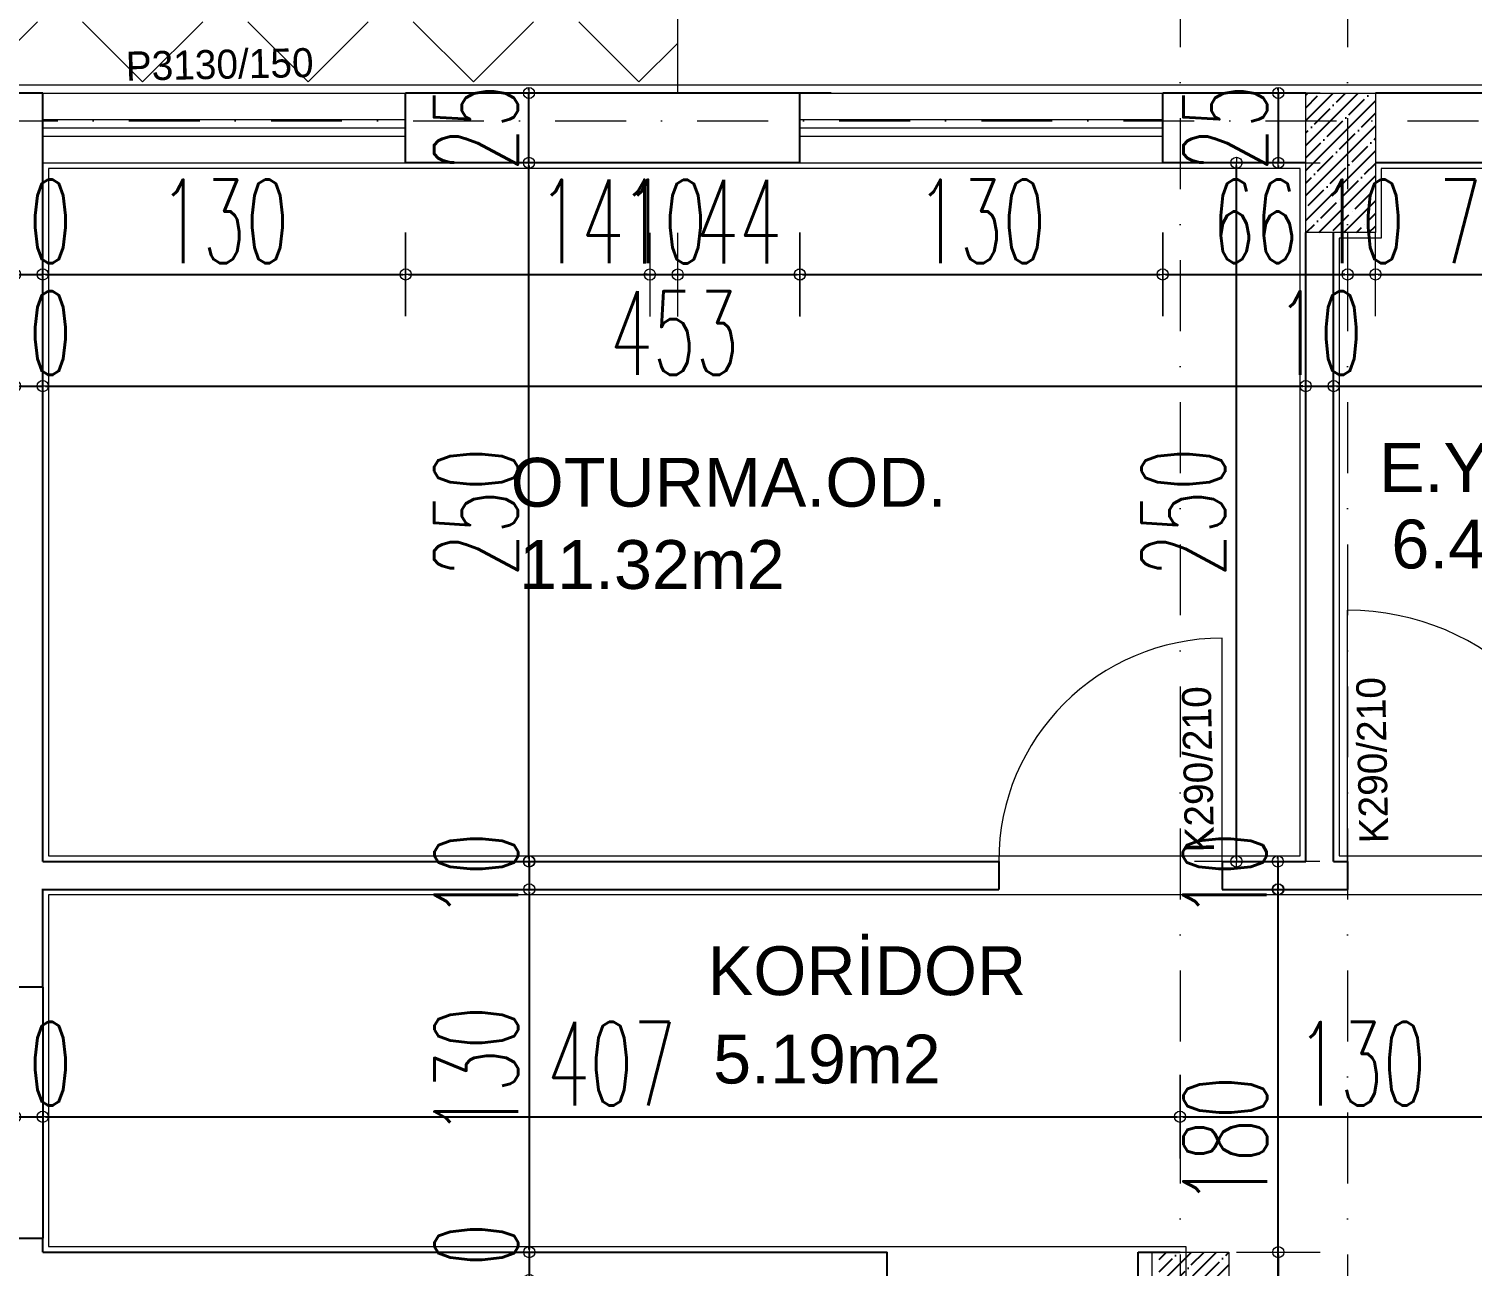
# Model space of a CAD drawing. Header units: millimetres. Extents: x -16104 to 67872, y -88009 to 12107.
# Drawn here: x 7617 to 8134, y -6055 to -5612 of the extents above; entities that cross this region are included whole.
import ezdxf

# ---------------------------------------------------------------- set-up
doc = ezdxf.new("R2010")
doc.units = ezdxf.units.MM
doc.linetypes.add('DASHDOTX2', pattern=[50.8, 25.4, -12.7, 0, -12.7])
doc.layers.get('0').update_dxf_attribs({"color": 241})
for name, color, linetype, lineweight in [('akslar', 144, 'Continuous', 20), ('balkon', 6, 'Continuous', 5), ('duvar', 123, 'Continuous', 25), ('emsal&kolon', 1, 'Continuous', 5), ('kapı', 3, 'Continuous', 5), ('OLCU', 54, 'Continuous', 13), ('pencere', 5, 'Continuous', 5), ('POZ', 36, 'Continuous', 18), ('SıVA', 40, 'Continuous', 9), ('ÖLÇÜ', 252, 'Continuous', 20)]:
    doc.layers.add(name, color=color, linetype=linetype, lineweight=lineweight)
doc.styles.add('DIM', font='Txttw.shx', dxfattribs={"width": 0.6})
doc.styles.add('M2', font='stylu.ttf', dxfattribs={"height": 10})
doc.dimstyles.new('50', dxfattribs={"dimscale": 0, "dimtxt": 30, "dimasz": 1, "dimexe": 0, "dimexo": 2, "dimgap": 4, "dimtad": 1, "dimdec": 0, "dimzin": 0, "dimdsep": 46, "dimtxsty": 'DIM', "dimblk1": 'DOT', "dimblk2": 'DOT', "dimsah": 1, "dimcen": 1.5, "dimdle": 3, "dimse1": 1, "dimse2": 1, "dimclrd": 256, "dimclre": 9, "dimclrt": 256, "dimadec": 0, "dimazin": 0, "dimtfac": 0.24, "dimtdec": 0, "dimtix": 1, "dimtmove": 2, "dimatfit": 3, "dimldrblk": 'DOT', "dimfxl": 0, "dimtolj": 1, "dimtzin": 15, "dimarcsym": 0})

# ---------------------------------------------------------------- blocks, each defined once
blk = doc.blocks.new('DOT')
for p, q in [((0, 15), (0, -15)), ((-2, 0), (0, 0)), ((2, 0), (0, 0))]:
    blk.add_line(p, q)
blk.add_circle((0, 0), 2)
blk = doc.blocks.new('*D8271')
at = {"layer": 'Defpoints', "color": 0, "transparency": 16777216}
for p in [(7612.1, -5659.56), (7622.1, -5659.56), (7622.1, -5699.56)]:
    blk.add_point(p, dxfattribs=at)
at = {"layer": 'OLCU', "lineweight": -2, "transparency": 16777216}
for p, q in [((7611.1, -5699.56), (7610.1, -5699.56)), ((7612.1, -5699.56), (7622.1, -5699.56)), ((7623.1, -5699.56), (7624.1, -5699.56))]:
    blk.add_line(p, q, dxfattribs=at)
blk.add_blockref('DOT', (7612.1, -5699.56), dxfattribs=at)
at = {"layer": 'OLCU', "lineweight": -2, "transparency": 16777216, "rotation": 180}
blk.add_blockref('DOT', (7622.1, -5699.56), dxfattribs=at)
at = {"layer": 'OLCU', "transparency": 16777216, "insert": (7617.1, -5680.56), "char_height": 30, "attachment_point": 5, "style": 'DIM'}
blk.add_mtext('\\A1;10', dxfattribs=at)
blk = doc.blocks.new('*D8272')
at = {"layer": 'Defpoints', "color": 0, "transparency": 16777216}
for p in [(7752.1, -5659.56), (7893.35, -5659.56), (7893.35, -5699.56)]:
    blk.add_point(p, dxfattribs=at)
at = {"layer": 'OLCU', "lineweight": -2, "transparency": 16777216}
blk.add_line((7753.1, -5699.56), (7892.35, -5699.56), dxfattribs=at)
at = {"layer": 'OLCU', "lineweight": -2, "transparency": 16777216, "rotation": 180}
blk.add_blockref('DOT', (7752.1, -5699.56), dxfattribs=at)
at = {"layer": 'OLCU', "lineweight": -2, "transparency": 16777216}
blk.add_blockref('DOT', (7893.35, -5699.56), dxfattribs=at)
at = {"layer": 'OLCU', "transparency": 16777216, "insert": (7822.72, -5680.56), "char_height": 30, "attachment_point": 5, "style": 'DIM'}
blk.add_mtext('\\A1;141', dxfattribs=at)
blk = doc.blocks.new('*D8273')
at = {"layer": 'Defpoints', "color": 0, "transparency": 16777216}
for p in [(7893.35, -5659.56), (8023.35, -5659.56), (8023.35, -5699.56)]:
    blk.add_point(p, dxfattribs=at)
at = {"layer": 'OLCU', "lineweight": -2, "transparency": 16777216}
blk.add_line((7894.35, -5699.56), (8022.35, -5699.56), dxfattribs=at)
at = {"layer": 'OLCU', "lineweight": -2, "transparency": 16777216, "rotation": 180}
blk.add_blockref('DOT', (7893.35, -5699.56), dxfattribs=at)
at = {"layer": 'OLCU', "lineweight": -2, "transparency": 16777216}
blk.add_blockref('DOT', (8023.35, -5699.56), dxfattribs=at)
at = {"layer": 'OLCU', "transparency": 16777216, "insert": (7958.35, -5680.56), "char_height": 30, "attachment_point": 5, "style": 'DIM'}
blk.add_mtext('\\A1;130', dxfattribs=at)
blk = doc.blocks.new('*D8274')
at = {"layer": 'Defpoints', "color": 0, "transparency": 16777216}
for p in [(8023.35, -5659.56), (8089.6, -5659.38), (8089.6, -5699.56)]:
    blk.add_point(p, dxfattribs=at)
at = {"layer": 'OLCU', "lineweight": -2, "transparency": 16777216}
blk.add_line((8024.35, -5699.56), (8088.6, -5699.56), dxfattribs=at)
at = {"layer": 'OLCU', "lineweight": -2, "transparency": 16777216, "rotation": 180}
blk.add_blockref('DOT', (8023.35, -5699.56), dxfattribs=at)
at = {"layer": 'OLCU', "lineweight": -2, "transparency": 16777216}
blk.add_blockref('DOT', (8089.6, -5699.56), dxfattribs=at)
at = {"layer": 'OLCU', "transparency": 16777216, "insert": (8056.47, -5680.56), "char_height": 30, "attachment_point": 5, "style": 'DIM'}
blk.add_mtext('\\A1;66', dxfattribs=at)
blk = doc.blocks.new('*D8275')
at = {"layer": 'Defpoints', "color": 0, "transparency": 16777216}
for p in [(8089.6, -5699.56), (8099.6, -5699.56), (8099.6, -5699.56)]:
    blk.add_point(p, dxfattribs=at)
at = {"layer": 'OLCU', "lineweight": -2, "transparency": 16777216}
for p, q in [((8088.6, -5699.56), (8087.6, -5699.56)), ((8089.6, -5699.56), (8099.6, -5699.56)), ((8100.6, -5699.56), (8101.6, -5699.56))]:
    blk.add_line(p, q, dxfattribs=at)
blk.add_blockref('DOT', (8089.6, -5699.56), dxfattribs=at)
at = {"layer": 'OLCU', "lineweight": -2, "transparency": 16777216, "rotation": 180}
blk.add_blockref('DOT', (8099.6, -5699.56), dxfattribs=at)
at = {"layer": 'OLCU', "transparency": 16777216, "insert": (8094.6, -5680.56), "char_height": 30, "attachment_point": 5, "style": 'DIM'}
blk.add_mtext('\\A1;10', dxfattribs=at)
blk = doc.blocks.new('*D8276')
at = {"layer": 'Defpoints', "color": 0, "transparency": 16777216}
for p in [(8099.6, -5659.56), (8175.85, -5659.56), (8175.85, -5699.56)]:
    blk.add_point(p, dxfattribs=at)
at = {"layer": 'OLCU', "lineweight": -2, "transparency": 16777216}
blk.add_line((8100.6, -5699.56), (8174.85, -5699.56), dxfattribs=at)
at = {"layer": 'OLCU', "lineweight": -2, "transparency": 16777216, "rotation": 180}
blk.add_blockref('DOT', (8099.6, -5699.56), dxfattribs=at)
at = {"layer": 'OLCU', "lineweight": -2, "transparency": 16777216}
blk.add_blockref('DOT', (8175.85, -5699.56), dxfattribs=at)
at = {"layer": 'OLCU', "transparency": 16777216, "insert": (8137.72, -5680.56), "char_height": 30, "attachment_point": 5, "style": 'DIM'}
blk.add_mtext('\\A1;76', dxfattribs=at)
blk = doc.blocks.new('*D8066')
at = {"layer": 'Defpoints', "color": 0, "transparency": 16777216}
for p in [(8074.6, -5739.56), (8084.6, -5739.56), (8084.6, -5739.56)]:
    blk.add_point(p, dxfattribs=at)
at = {"layer": 'OLCU', "lineweight": -2, "transparency": 16777216}
for p, q in [((8073.6, -5739.56), (8072.6, -5739.56)), ((8074.6, -5739.56), (8084.6, -5739.56)), ((8085.6, -5739.56), (8086.6, -5739.56))]:
    blk.add_line(p, q, dxfattribs=at)
blk.add_blockref('DOT', (8074.6, -5739.56), dxfattribs=at)
at = {"layer": 'OLCU', "lineweight": -2, "transparency": 16777216, "rotation": 180}
blk.add_blockref('DOT', (8084.6, -5739.56), dxfattribs=at)
at = {"layer": 'OLCU', "transparency": 16777216, "insert": (8079.6, -5720.56), "char_height": 30, "attachment_point": 5, "style": 'DIM'}
blk.add_mtext('\\A1;10', dxfattribs=at)
blk = doc.blocks.new('*D8287')
at = {"layer": 'Defpoints', "color": 0, "transparency": 16777216}
for p in [(7796.3, -5634.56), (7838.97, -5634.56), (7838.97, -5659.56)]:
    blk.add_point(p, dxfattribs=at)
at = {"layer": 'OLCU', "lineweight": -2, "transparency": 16777216}
for p, q in [((7796.3, -5633.56), (7796.3, -5632.56)), ((7796.3, -5659.56), (7796.3, -5634.56)), ((7796.3, -5660.56), (7796.3, -5661.56))]:
    blk.add_line(p, q, dxfattribs=at)
for p, rotation in [((7796.3, -5634.56), 270), ((7796.3, -5659.56), 90)]:
    blk.add_blockref('DOT', p, dxfattribs=dict(at, rotation=rotation))
at = {"layer": 'OLCU', "transparency": 16777216, "insert": (7777.3, -5647.06), "char_height": 30, "attachment_point": 5, "rotation": 90, "style": 'DIM'}
blk.add_mtext('\\A1;25', dxfattribs=at)
blk = doc.blocks.new('*D8069')
at = {"layer": 'Defpoints', "color": 0, "transparency": 16777216}
for p in [(7796.3, -5659.56), (7839.6, -5659.56), (7839.6, -5909.87)]:
    blk.add_point(p, dxfattribs=at)
at = {"layer": 'OLCU', "lineweight": -2, "transparency": 16777216}
blk.add_line((7796.3, -5908.87), (7796.3, -5660.56), dxfattribs=at)
for p, rotation in [((7796.3, -5659.56), 90), ((7796.3, -5909.87), 270)]:
    blk.add_blockref('DOT', p, dxfattribs=dict(at, rotation=rotation))
at = {"layer": 'OLCU', "transparency": 16777216, "insert": (7777.3, -5784.72), "char_height": 30, "attachment_point": 5, "rotation": 90, "style": 'DIM'}
blk.add_mtext('\\A1;250', dxfattribs=at)
blk = doc.blocks.new('*D8070')
at = {"layer": 'Defpoints', "color": 0, "transparency": 16777216}
for p in [(7834.6, -5909.87), (7796.4, -5919.87), (7834.6, -5919.87)]:
    blk.add_point(p, dxfattribs=at)
at = {"layer": 'OLCU', "lineweight": -2, "transparency": 16777216}
for p, q in [((7796.4, -5908.87), (7796.4, -5907.87)), ((7796.4, -5909.87), (7796.4, -5919.87)), ((7796.4, -5920.87), (7796.4, -5921.87))]:
    blk.add_line(p, q, dxfattribs=at)
for p, rotation in [((7796.4, -5909.87), 270), ((7796.4, -5919.87), 90)]:
    blk.add_blockref('DOT', p, dxfattribs=dict(at, rotation=rotation))
at = {"layer": 'OLCU', "transparency": 16777216, "insert": (7777.4, -5914.87), "char_height": 30, "attachment_point": 5, "rotation": 90, "style": 'DIM'}
blk.add_mtext('\\A1;10', dxfattribs=at)
blk = doc.blocks.new('*D8288')
at = {"layer": 'Defpoints', "color": 0, "transparency": 16777216}
for p in [(8048.97, -5634.56), (8064.78, -5659.56), (8064.78, -5659.56)]:
    blk.add_point(p, dxfattribs=at)
at = {"layer": 'OLCU', "lineweight": -2, "transparency": 16777216}
for p, q in [((8064.78, -5633.56), (8064.78, -5632.56)), ((8064.78, -5634.56), (8064.78, -5659.56)), ((8064.78, -5660.56), (8064.78, -5661.56))]:
    blk.add_line(p, q, dxfattribs=at)
for p, rotation in [((8064.78, -5634.56), 270), ((8064.78, -5659.56), 90)]:
    blk.add_blockref('DOT', p, dxfattribs=dict(at, rotation=rotation))
at = {"layer": 'OLCU', "transparency": 16777216, "insert": (8045.78, -5647.06), "char_height": 30, "attachment_point": 5, "rotation": 90, "style": 'DIM'}
blk.add_mtext('\\A1;25', dxfattribs=at)
blk = doc.blocks.new('*D8289')
at = {"layer": 'Defpoints', "color": 0, "transparency": 16777216}
for p in [(8049.78, -5659.56), (8059.6, -5659.56), (8044.6, -5909.87)]:
    blk.add_point(p, dxfattribs=at)
at = {"layer": 'OLCU', "lineweight": -2, "transparency": 16777216}
blk.add_line((8049.78, -5908.87), (8049.78, -5660.56), dxfattribs=at)
for p, rotation in [((8049.78, -5659.56), 90), ((8049.78, -5909.87), 270)]:
    blk.add_blockref('DOT', p, dxfattribs=dict(at, rotation=rotation))
at = {"layer": 'OLCU', "transparency": 16777216, "insert": (8030.78, -5784.72), "char_height": 30, "attachment_point": 5, "rotation": 90, "style": 'DIM'}
blk.add_mtext('\\A1;250', dxfattribs=at)
blk = doc.blocks.new('*D8290')
at = {"layer": 'Defpoints', "color": 0, "transparency": 16777216}
for p in [(8059.6, -5909.87), (8044.6, -5919.87), (8064.6, -5919.87)]:
    blk.add_point(p, dxfattribs=at)
at = {"layer": 'OLCU', "lineweight": -2, "transparency": 16777216}
for p, q in [((8064.6, -5908.87), (8064.6, -5907.87)), ((8064.6, -5909.87), (8064.6, -5919.87)), ((8064.6, -5920.87), (8064.6, -5921.87))]:
    blk.add_line(p, q, dxfattribs=at)
for p, rotation in [((8064.6, -5909.87), 270), ((8064.6, -5919.87), 90)]:
    blk.add_blockref('DOT', p, dxfattribs=dict(at, rotation=rotation))
at = {"layer": 'OLCU', "transparency": 16777216, "insert": (8045.6, -5914.87), "char_height": 30, "attachment_point": 5, "rotation": 90, "style": 'DIM'}
blk.add_mtext('\\A1;10', dxfattribs=at)
blk = doc.blocks.new('*D8291')
at = {"layer": 'Defpoints', "color": 0, "transparency": 16777216}
for p in [(8029.6, -5919.87), (8064.78, -5919.87), (8029.6, -6099.87)]:
    blk.add_point(p, dxfattribs=at)
at = {"layer": 'OLCU', "lineweight": -2, "transparency": 16777216}
blk.add_line((8064.78, -6098.87), (8064.78, -5920.87), dxfattribs=at)
for p, rotation in [((8064.78, -5919.87), 90), ((8064.78, -6099.87), 270)]:
    blk.add_blockref('DOT', p, dxfattribs=dict(at, rotation=rotation))
at = {"layer": 'OLCU', "transparency": 16777216, "insert": (8045.78, -6009.87), "char_height": 30, "attachment_point": 5, "rotation": 90, "style": 'DIM'}
blk.add_mtext('\\A1;180', dxfattribs=at)
blk = doc.blocks.new('*D8101')
at = {"layer": 'Defpoints', "color": 0, "transparency": 16777216}
for p in [(7622.1, -5699.56), (7752.1, -5699.56), (7752.1, -5699.56)]:
    blk.add_point(p, dxfattribs=at)
at = {"layer": 'OLCU', "lineweight": -2, "transparency": 16777216}
blk.add_line((7623.1, -5699.56), (7751.1, -5699.56), dxfattribs=at)
at = {"layer": 'OLCU', "lineweight": -2, "transparency": 16777216, "rotation": 180}
blk.add_blockref('DOT', (7622.1, -5699.56), dxfattribs=at)
at = {"layer": 'OLCU', "lineweight": -2, "transparency": 16777216}
blk.add_blockref('DOT', (7752.1, -5699.56), dxfattribs=at)
at = {"layer": 'OLCU', "transparency": 16777216, "insert": (7687.1, -5680.56), "char_height": 30, "attachment_point": 5, "style": 'DIM'}
blk.add_mtext('\\A1;130', dxfattribs=at)
blk = doc.blocks.new('*D8102')
at = {"layer": 'Defpoints', "color": 0, "transparency": 16777216}
for p in [(7839.6, -5699.56), (7849.6, -5699.56), (7849.6, -5699.6)]:
    blk.add_point(p, dxfattribs=at)
at = {"layer": 'OLCU', "lineweight": -2, "transparency": 16777216}
for p, q in [((7838.6, -5699.6), (7837.6, -5699.6)), ((7839.6, -5699.6), (7849.6, -5699.6)), ((7850.6, -5699.6), (7851.6, -5699.6))]:
    blk.add_line(p, q, dxfattribs=at)
blk.add_blockref('DOT', (7839.6, -5699.6), dxfattribs=at)
at = {"layer": 'OLCU', "lineweight": -2, "transparency": 16777216, "rotation": 180}
blk.add_blockref('DOT', (7849.6, -5699.6), dxfattribs=at)
at = {"layer": 'OLCU', "transparency": 16777216, "insert": (7844.6, -5680.6), "char_height": 30, "attachment_point": 5, "style": 'DIM'}
blk.add_mtext('\\A1;10', dxfattribs=at)
blk = doc.blocks.new('*D8103')
at = {"layer": 'Defpoints', "color": 0, "transparency": 16777216}
for p in [(7849.6, -5699.6), (7893.35, -5699.6), (7893.35, -5699.6)]:
    blk.add_point(p, dxfattribs=at)
at = {"layer": 'OLCU', "lineweight": -2, "transparency": 16777216}
blk.add_line((7850.6, -5699.6), (7892.35, -5699.6), dxfattribs=at)
at = {"layer": 'OLCU', "lineweight": -2, "transparency": 16777216, "rotation": 180}
blk.add_blockref('DOT', (7849.6, -5699.6), dxfattribs=at)
at = {"layer": 'OLCU', "lineweight": -2, "transparency": 16777216}
blk.add_blockref('DOT', (7893.35, -5699.6), dxfattribs=at)
at = {"layer": 'OLCU', "transparency": 16777216, "insert": (7871.47, -5680.6), "char_height": 30, "attachment_point": 5, "style": 'DIM'}
blk.add_mtext('\\A1;44', dxfattribs=at)
blk = doc.blocks.new('*D8105')
at = {"layer": 'Defpoints', "color": 0, "transparency": 16777216}
for p in [(7622.1, -5739.56), (8074.6, -5739.56), (8074.6, -5739.56)]:
    blk.add_point(p, dxfattribs=at)
at = {"layer": 'OLCU', "lineweight": -2, "transparency": 16777216}
blk.add_line((7623.1, -5739.56), (8073.6, -5739.56), dxfattribs=at)
at = {"layer": 'OLCU', "lineweight": -2, "transparency": 16777216, "rotation": 180}
blk.add_blockref('DOT', (7622.1, -5739.56), dxfattribs=at)
at = {"layer": 'OLCU', "lineweight": -2, "transparency": 16777216}
blk.add_blockref('DOT', (8074.6, -5739.56), dxfattribs=at)
at = {"layer": 'OLCU', "transparency": 16777216, "insert": (7848.35, -5720.56), "char_height": 30, "attachment_point": 5, "style": 'DIM'}
blk.add_mtext('\\A1;453', dxfattribs=at)
blk = doc.blocks.new('*D8106')
at = {"layer": 'Defpoints', "color": 0, "transparency": 16777216}
for p in [(8064.78, -6049.87), (8064.78, -6269.56), (8064.78, -6269.56)]:
    blk.add_point(p, dxfattribs=at)
at = {"layer": 'OLCU', "lineweight": -2, "transparency": 16777216}
blk.add_line((8064.78, -6050.87), (8064.78, -6268.56), dxfattribs=at)
for p, rotation in [((8064.78, -6049.87), 90), ((8064.78, -6269.56), 270)]:
    blk.add_blockref('DOT', p, dxfattribs=dict(at, rotation=rotation))
at = {"layer": 'OLCU', "transparency": 16777216, "insert": (8045.78, -6159.72), "char_height": 30, "attachment_point": 5, "rotation": 90, "style": 'DIM'}
blk.add_mtext('\\A1;220', dxfattribs=at)
blk = doc.blocks.new('*D8107')
at = {"layer": 'Defpoints', "color": 0, "transparency": 16777216}
for p in [(8084.6, -5739.56), (8404.6, -5739.56), (8404.6, -5739.56)]:
    blk.add_point(p, dxfattribs=at)
at = {"layer": 'OLCU', "lineweight": -2, "transparency": 16777216}
blk.add_line((8085.6, -5739.56), (8403.6, -5739.56), dxfattribs=at)
at = {"layer": 'OLCU', "lineweight": -2, "transparency": 16777216, "rotation": 180}
blk.add_blockref('DOT', (8084.6, -5739.56), dxfattribs=at)
at = {"layer": 'OLCU', "lineweight": -2, "transparency": 16777216}
blk.add_blockref('DOT', (8404.6, -5739.56), dxfattribs=at)
at = {"layer": 'OLCU', "transparency": 16777216, "insert": (8244.6, -5720.56), "char_height": 30, "attachment_point": 5, "style": 'DIM'}
blk.add_mtext('\\A1;320', dxfattribs=at)
blk = doc.blocks.new('*D8227')
at = {"layer": 'Defpoints', "color": 0, "transparency": 16777216}
for p in [(7622.1, -6001.36), (8029.56, -6001.36), (8029.56, -6001.36)]:
    blk.add_point(p, dxfattribs=at)
at = {"layer": 'OLCU', "lineweight": -2, "transparency": 16777216}
blk.add_line((7623.1, -6001.36), (8028.56, -6001.36), dxfattribs=at)
at = {"layer": 'OLCU', "lineweight": -2, "transparency": 16777216, "rotation": 180}
blk.add_blockref('DOT', (7622.1, -6001.36), dxfattribs=at)
at = {"layer": 'OLCU', "lineweight": -2, "transparency": 16777216}
blk.add_blockref('DOT', (8029.56, -6001.36), dxfattribs=at)
at = {"layer": 'OLCU', "transparency": 16777216, "insert": (7825.83, -5982.36), "char_height": 30, "attachment_point": 5, "style": 'DIM'}
blk.add_mtext('\\A1;407', dxfattribs=at)
blk = doc.blocks.new('*D8228')
at = {"layer": 'Defpoints', "color": 0, "transparency": 16777216}
for p in [(8029.56, -6001.36), (8159.6, -6001.36), (8159.6, -6001.36)]:
    blk.add_point(p, dxfattribs=at)
at = {"layer": 'OLCU', "lineweight": -2, "transparency": 16777216}
blk.add_line((8030.56, -6001.36), (8158.6, -6001.36), dxfattribs=at)
at = {"layer": 'OLCU', "lineweight": -2, "transparency": 16777216, "rotation": 180}
blk.add_blockref('DOT', (8029.56, -6001.36), dxfattribs=at)
at = {"layer": 'OLCU', "lineweight": -2, "transparency": 16777216}
blk.add_blockref('DOT', (8159.6, -6001.36), dxfattribs=at)
at = {"layer": 'OLCU', "transparency": 16777216, "insert": (8094.58, -5982.36), "char_height": 30, "attachment_point": 5, "style": 'DIM'}
blk.add_mtext('\\A1;130', dxfattribs=at)
blk = doc.blocks.new('*D8338')
at = {"layer": 'Defpoints', "color": 0, "transparency": 16777216}
for p in [(7796.4, -5919.87), (7796.4, -6049.87), (7796.4, -6049.87)]:
    blk.add_point(p, dxfattribs=at)
at = {"layer": 'OLCU', "lineweight": -2, "transparency": 16777216}
blk.add_line((7796.4, -5920.87), (7796.4, -6048.87), dxfattribs=at)
for p, rotation in [((7796.4, -5919.87), 90), ((7796.4, -6049.87), 270)]:
    blk.add_blockref('DOT', p, dxfattribs=dict(at, rotation=rotation))
at = {"layer": 'OLCU', "transparency": 16777216, "insert": (7777.4, -5984.87), "char_height": 30, "attachment_point": 5, "rotation": 90, "style": 'DIM'}
blk.add_mtext('\\A1;130', dxfattribs=at)
blk = doc.blocks.new('*D8266')
at = {"layer": 'Defpoints', "color": 0, "transparency": 16777216}
for p in [(7796.4, -6049.87), (7796.4, -6059.87), (7796.4, -6059.87)]:
    blk.add_point(p, dxfattribs=at)
at = {"layer": 'OLCU', "lineweight": -2, "transparency": 16777216}
for p, q in [((7796.4, -6048.87), (7796.4, -6047.87)), ((7796.4, -6049.87), (7796.4, -6059.87)), ((7796.4, -6060.87), (7796.4, -6061.87))]:
    blk.add_line(p, q, dxfattribs=at)
for p, rotation in [((7796.4, -6049.87), 270), ((7796.4, -6059.87), 90)]:
    blk.add_blockref('DOT', p, dxfattribs=dict(at, rotation=rotation))
at = {"layer": 'OLCU', "transparency": 16777216, "insert": (7777.4, -6054.87), "char_height": 30, "attachment_point": 5, "rotation": 90, "style": 'DIM'}
blk.add_mtext('\\A1;10', dxfattribs=at)
blk = doc.blocks.new('*D8058')
at = {"layer": 'Defpoints', "color": 0, "transparency": 16777216}
for p in [(7612.13, -6001.24), (7622.1, -6001.36), (7622.1, -6001.36)]:
    blk.add_point(p, dxfattribs=at)
at = {"layer": 'OLCU', "lineweight": -2, "transparency": 16777216}
for p, q in [((7611.13, -6001.36), (7610.13, -6001.36)), ((7612.13, -6001.36), (7622.1, -6001.36)), ((7623.1, -6001.36), (7624.1, -6001.36))]:
    blk.add_line(p, q, dxfattribs=at)
blk.add_blockref('DOT', (7612.13, -6001.36), dxfattribs=at)
at = {"layer": 'OLCU', "lineweight": -2, "transparency": 16777216, "rotation": 180}
blk.add_blockref('DOT', (7622.1, -6001.36), dxfattribs=at)
at = {"layer": 'OLCU', "transparency": 16777216, "insert": (7617.11, -5982.36), "char_height": 30, "attachment_point": 5, "style": 'DIM'}
blk.add_mtext('\\A1;10', dxfattribs=at)
blk = doc.blocks.new('*D8059')
at = {"layer": 'Defpoints', "color": 0, "transparency": 16777216}
for p in [(7612.1, -5739.56), (7622.1, -5739.56), (7622.1, -5739.56)]:
    blk.add_point(p, dxfattribs=at)
at = {"layer": 'OLCU', "lineweight": -2, "transparency": 16777216}
for p, q in [((7611.1, -5739.56), (7610.1, -5739.56)), ((7612.1, -5739.56), (7622.1, -5739.56)), ((7623.1, -5739.56), (7624.1, -5739.56))]:
    blk.add_line(p, q, dxfattribs=at)
blk.add_blockref('DOT', (7612.1, -5739.56), dxfattribs=at)
at = {"layer": 'OLCU', "lineweight": -2, "transparency": 16777216, "rotation": 180}
blk.add_blockref('DOT', (7622.1, -5739.56), dxfattribs=at)
at = {"layer": 'OLCU', "transparency": 16777216, "insert": (7617.1, -5720.56), "char_height": 30, "attachment_point": 5, "style": 'DIM'}
blk.add_mtext('\\A1;10', dxfattribs=at)

msp = doc.modelspace()

# ---------------------------------------------------------------- hatches: boundary and pattern name
h = msp.add_hatch()
h.set_pattern_fill('ANSI35,_O', color=256)
h.set_pattern_definition([(45, (-4e-12, -17059.605), (-4.490128, 4.490128), []), (45, (4.49, -17059.605), (-4.490128, 4.490128), [7.9375, -1.5875, 0, -1.5875])])
h.paths.add_polyline_path([(8089.6, -5634.56), (8074.6, -5634.56), (8074.6, -5644.57), (8089.6, -5644.57)])
h.paths.add_polyline_path([(8099.6, -5634.56), (8089.6, -5634.56), (8089.6, -5644.57), (8099.6, -5644.57)])
h.paths.add_polyline_path([(8099.6, -5644.57), (8089.6, -5644.57), (8089.6, -5684.56), (8099.6, -5684.56)])
h.paths.add_polyline_path([(8089.6, -5644.57), (8074.6, -5644.57), (8074.6, -5684.56), (8089.6, -5684.56)])
h.paths.add_polyline_path([(8074.24, -5658.06), (8114.95, -5658.06), (8114.95, -5703.06), (8074.24, -5703.06)], flags=9)
h = msp.add_hatch()
h.set_pattern_fill('ANSI35,_O', color=256)
h.set_pattern_definition([(45, (0, -17059.605), (-4.490128, 4.490128), []), (45, (4.49, -17059.605), (-4.490128, 4.490128), [7.9375, -1.5875, 0, -1.5875])])
h.paths.add_polyline_path([(8099.6, -5634.56), (8074.6, -5634.56), (8074.6, -5684.56), (8099.6, -5684.56)])
h = msp.add_hatch()
h.set_pattern_fill('ANSI35,_O', color=256)
h.set_pattern_definition([(45, (7.5, -16859.918), (-4.490128, 4.490128), []), (45, (11.99, -16859.918), (-4.490128, 4.490128), [7.9375, -1.5875, 0, -1.5875])])
h.paths.add_polyline_path([(8047.1, -6049.87), (8022.1, -6049.87), (8022.1, -6099.87), (8027.1, -6099.87), (8047.1, -6099.87)])
at = {"layer": 'ÖLÇÜ'}
h = msp.add_hatch(dxfattribs=at)
h.set_pattern_fill('ANGLE,_O', color=256, scale=6, angle=45)
h.set_pattern_definition([(45, (-3603.393, 0), (-29.63485, 29.63485), [30.48, -11.43]), (135, (-3603.393, 0), (-29.63485, -29.63485), [30.48, -11.43])])
h.paths.add_polyline_path([(7849.6, -5484.56), (7524.6, -5484.56), (7524.6, -5631.56), (7534.67, -5631.56, -0.399638), (7594.6, -5574.56), (7594.6, -5631.56), (7849.6, -5631.56)])
h.paths.add_polyline_path([(7524.6, -5484.56), (7399.58, -5484.56), (7399.58, -5631.56), (7524.6, -5631.56)])
h.paths.add_polyline_path([(7399.58, -5484.56), (7239.6, -5484.56), (7239.6, -5644.57), (7386.6, -5644.57), (7386.6, -5631.56), (7399.58, -5631.56)])
h.paths.add_polyline_path([(7386.6, -5644.57), (7239.6, -5644.57), (7239.6, -5701.88), (7239.6, -6059.87), (7386.6, -6059.87)])
h.paths.add_polyline_path([(7386.6, -6059.87), (7239.6, -6059.87), (7239.6, -6099.87), (7386.6, -6099.87)])
h.paths.add_polyline_path([(7386.6, -6099.87), (7239.6, -6099.87), (7239.6, -6279.56), (7386.6, -6279.56)])
h.paths.add_polyline_path([(7386.6, -6279.56), (7239.6, -6279.56), (7239.6, -6470.24), (7349.66, -6470.24, -0.121877), (7386.6, -6459.62)])
h.paths.add_polyline_path([(7349.66, -6470.24), (7239.6, -6470.24), (7239.6, -6559.56), (7386.6, -6559.56), (7386.6, -6539.56), (7309.6, -6539.56, -0.268211)])
h.paths.add_polyline_path([(7386.6, -6559.56), (7239.6, -6559.56), (7239.6, -6569.56), (7386.6, -6569.56)])
h.paths.add_polyline_path([(7298.74, -5581.34), (7386.75, -5581.34), (7386.75, -5611.12), (7298.74, -5611.12)], flags=24)
h.paths.add_polyline_path([(7293.5, -5549.39), (7381.9, -5549.39), (7381.9, -5576.24), (7293.5, -5576.24)], flags=24)
h.paths.add_polyline_path([(7234.14, -6064.56), (7234.14, -5989.56), (7279.14, -5989.56), (7279.14, -6064.56)], flags=9)
h.paths.add_polyline_path([(7390.63, -5904.99), (7390.89, -5814.5), (7373.12, -5814.45), (7372.86, -5904.94)], flags=9)
h.paths.add_polyline_path([(7389.65, -6260.66), (7389.91, -6170.17), (7372.14, -6170.12), (7371.88, -6260.61)], flags=9)
h.paths.add_polyline_path([(7285.67, -6463.06), (7343.52, -6463.06), (7343.52, -6508.06), (7285.67, -6508.06)], flags=9)

# ---------------------------------------------------------------- linework, layer by layer
msp.add_line((7622.1, -5954.87), (7622.1, -6044.87))
at = {"layer": 'akslar', "linetype": 'DASHDOTX2'}
for p, q in [((8029.56, -5134.56), (8029.56, -7944.06)), ((8089.6, -5134.56), (8089.6, -7944.06)), ((6889.48, -5644.57), (9939.48, -5644.57))]:
    msp.add_line(p, q, dxfattribs=at)
at = {"layer": 'balkon'}
msp.add_line((7849.6, -5634.56), (7849.6, -5484.56), dxfattribs=at)
at = {"layer": 'duvar'}
for p, q in [((7622.1, -5634.56), (7594.6, -5634.56)), ((7622.1, -5659.56), (7622.1, -5634.56)), ((7904.6, -5634.56), (7752.1, -5634.56)), ((7752.1, -5659.56), (7752.1, -5634.56)), ((7893.35, -5659.56), (7893.35, -5634.56)), ((8074.6, -5634.56), (8023.35, -5634.56)), ((8023.35, -5659.56), (8023.35, -5634.56)), ((8175.85, -5634.56), (8099.6, -5634.56)), ((7622.1, -5909.87), (7622.1, -5659.56)), ((7893.35, -5659.56), (7752.1, -5659.56)), ((7839.6, -5659.56), (7838.35, -5659.56)), ((7893.35, -5659.56), (7849.6, -5659.56)), ((8074.6, -5659.56), (8023.35, -5659.56)), ((8175.85, -5659.56), (8099.6, -5659.56)), ((8074.6, -5909.87), (8074.6, -5684.56)), ((8084.6, -5909.87), (8084.6, -5684.56)), ((7622.1, -5909.87), (7744.6, -5909.87)), ((7622.1, -5909.87), (7964.6, -5909.87)), ((7834.6, -5909.87), (7839.6, -5909.87)), ((7964.6, -5909.87), (7964.6, -5919.87)), ((8044.6, -5909.87), (8074.6, -5909.87)), ((8044.6, -5909.87), (8044.6, -5919.87)), ((8084.6, -5909.87), (8089.6, -5909.87)), ((8089.6, -5909.87), (8089.6, -5919.87)), ((7622.1, -5954.87), (7622.1, -5919.67)), ((7622.1, -5919.87), (7744.6, -5919.87)), ((7622.1, -5919.87), (7964.6, -5919.87)), ((8044.6, -5919.87), (8089.6, -5919.87)), ((7622.1, -5954.87), (7612.1, -5954.87)), ((7612.1, -6044.87), (7622.1, -6044.87)), ((7622.1, -6049.87), (7622.1, -6044.87)), ((7622.1, -6049.87), (7622.1, -6044.87)), ((7622.1, -6049.87), (7924.6, -6049.87)), ((7924.6, -6059.87), (7924.6, -6049.87)), ((8014.6, -6049.87), (8029.6, -6049.87)), ((8014.6, -6059.87), (8014.6, -6049.87))]:
    msp.add_line(p, q, dxfattribs=at)
at = {"layer": 'emsal&kolon'}
for points in [[(8074.6, -5634.56), (8099.6, -5634.56), (8099.6, -5684.56), (8074.6, -5684.56), (8074.6, -5634.56)], [(8019.6, -6049.87), (8047.1, -6049.87), (8047.1, -6099.87), (8019.6, -6099.87), (8019.6, -6049.87)]]:
    msp.add_lwpolyline(points, dxfattribs=at)
at = {"layer": 'kapı'}
for p, q in [((8089.6, -5909.87), (8089.6, -5819.87)), ((8044.6, -5909.87), (8044.6, -5829.87))]:
    msp.add_line(p, q, dxfattribs=at)
for centre, radius, start, end in [((8089.6, -5909.87), 90, 0, 90), ((8044.6, -5909.87), 80, 90, 180)]:
    msp.add_arc(centre, radius, start, end, dxfattribs=at)
at = {"layer": 'pencere'}
for p, q in [((7622.1, -5634.56), (7752.1, -5634.56)), ((7893.35, -5634.56), (8023.35, -5634.56)), ((7622.1, -5644.06), (7752.1, -5644.06)), ((7893.35, -5644.06), (8023.35, -5644.06)), ((7622.1, -5647.06), (7752.1, -5647.06)), ((7622.1, -5650.06), (7752.1, -5650.06)), ((7893.35, -5647.06), (8023.35, -5647.06)), ((7893.35, -5650.06), (8023.35, -5650.06)), ((7622.1, -5659.56), (7752.1, -5659.56)), ((7893.35, -5659.56), (8023.35, -5659.56))]:
    msp.add_line(p, q, dxfattribs=at)
at = {"layer": 'SıVA'}
for points in [[(7386.6, -5631.56), (9442.6, -5631.56), (9442.6, -6572.56), (8809.6, -6572.56), (8809.6, -7211.06), (8844.6, -7211.06), (8844.6, -7447.06), (8018.6, -7447.06), (8018.6, -6716.56), (8186.6, -6716.56), (8186.6, -6572.56), (7386.6, -6572.56)], [(7624.1, -5907.87), (8072.6, -5907.87), (8072.6, -5661.56), (7624.1, -5661.56)], [(8086.6, -5907.87), (8267.6, -5907.87), (8267.6, -5792.87), (8402.6, -5792.87), (8402.6, -5661.56), (8101.6, -5661.56), (8101.6, -5686.56), (8086.6, -5686.56)], [(7624.1, -6047.87), (8031.6, -6047.87), (8031.6, -6247.56), (8157.6, -6247.56), (8157.6, -6184.87), (8157.6, -6087.87), (8197.6, -6087.87), (8197.6, -6004.87), (8197.6, -5921.87), (8179.6, -5921.87), (8044.6, -5921.87), (7964.6, -5921.87), (7624.1, -5921.87)]]:
    msp.add_lwpolyline(points, close=True, dxfattribs=at)
at = {"layer": 'ÖLÇÜ'}
msp.add_line((8064.78, -5634.56), (8064.78, -5634.56), dxfattribs=at)

# ---------------------------------------------------------------- texts
at = {"layer": 'emsal&kolon', "char_height": 17.5, "width": 1076.8413}
for s, insert, attachment_point in [('{\\fArial|b0|i0|c162|p34;E.YAT.OD.}', (8221.72, -5777.71), 9), ('{\\fArial|b0|i0|c162|p34;OTURMA.OD.}', (7945.92, -5783.01), 9), ('{\\fArial|b0|i0|c162|p34;6.42m2}', (8105.27, -5805.14), 7), ('{\\fArial|b0|i0|c162|p34;11.32m2}', (7792.78, -5812.48), 7), ('{\\fArial|b0|i0|c162|p34;KORİDOR}', (7974.45, -5958.03), 9), ('{\\fArial|b0|i0|c162|p34;5.19m2}', (7943.81, -5989.68), 9)]:
    msp.add_mtext(s, dxfattribs=dict(at, insert=insert, attachment_point=attachment_point))
at = {"layer": 'POZ', "style": 'M2', "flags": 4}
for tag, p, rotation in [('P3130/150', (7651.94, -5630.13), 1.1392), ('K290/210', (8041.77, -5906.54), 91.1392), ('K290/210', (8104.21, -5903.26), 91.1392)]:
    msp.add_attdef(tag, p, 'K1 80/210', height=10.4, rotation=rotation, dxfattribs=at)

# ---------------------------------------------------------------- dimensions: what is measured, and where the dimension line sits
at = {"layer": 'OLCU'}
for base, p1, p2, picture, middle in [((7796.3, -5634.56), (7838.97, -5659.56), (7838.97, -5634.56), '*D8287', (7777.3, -5647.06)), ((8064.78, -5659.56), (8048.97, -5634.56), (8064.78, -5659.56), '*D8288', (8045.78, -5647.06)), ((7796.3, -5659.56), (7839.6, -5909.87), (7839.6, -5659.56), '*D8069', (7777.3, -5784.72)), ((8049.78, -5659.56), (8044.6, -5909.87), (8059.6, -5659.56), '*D8289', (8030.78, -5784.72)), ((7796.4, -5919.87), (7834.6, -5909.87), (7834.6, -5919.87), '*D8070', (7777.4, -5914.87)), ((8064.6, -5919.87), (8059.6, -5909.87), (8044.6, -5919.87), '*D8290', (8045.6, -5914.87)), ((7796.4, -6049.87), (7796.4, -5919.87), (7796.4, -6049.87), '*D8338', (7777.4, -5984.87)), ((8064.78, -5919.87), (8029.6, -6099.87), (8029.6, -5919.87), '*D8291', (8045.78, -6009.87)), ((7796.4, -6059.87), (7796.4, -6049.87), (7796.4, -6059.87), '*D8266', (7777.4, -6054.87))]:
    dim = msp.add_linear_dim(base=base, p1=p1, p2=p2, angle=90, dimstyle='50', override={"dimscale": 1}, dxfattribs=at)
    dim.commit()
    dim.dimension.update_dxf_attribs({"geometry": picture, "text_midpoint": middle})
for base, p1, p2, picture, middle in [((7622.1, -5699.56), (7612.1, -5659.56), (7622.1, -5659.56), '*D8271', (7617.1, -5680.56)), ((7893.35, -5699.56), (7752.1, -5659.56), (7893.35, -5659.56), '*D8272', (7822.72, -5680.56)), ((8023.35, -5699.56), (7893.35, -5659.56), (8023.35, -5659.56), '*D8273', (7958.35, -5680.56)), ((8089.6, -5699.56), (8023.35, -5659.56), (8089.6, -5659.38), '*D8274', (8056.47, -5680.56)), ((8099.6, -5699.56), (8089.6, -5699.56), (8099.6, -5699.56), '*D8275', (8094.6, -5680.56)), ((8175.85, -5699.56), (8099.6, -5659.56), (8175.85, -5659.56), '*D8276', (8137.72, -5680.56)), ((7622.1, -5739.56), (7612.1, -5739.56), (7622.1, -5739.56), '*D8059', (7617.1, -5720.56)), ((8084.6, -5739.56), (8074.6, -5739.56), (8084.6, -5739.56), '*D8066', (8079.6, -5720.56)), ((7622.1, -6001.36), (7612.13, -6001.24), (7622.1, -6001.36), '*D8058', (7617.11, -5982.36))]:
    dim = msp.add_linear_dim(base=base, p1=p1, p2=p2, dimstyle='50', override={"dimscale": 1}, dxfattribs=at)
    dim.commit()
    dim.dimension.update_dxf_attribs({"geometry": picture, "text_midpoint": middle})
for p1, p2, distance, picture, middle in [((7622.1, -5699.56), (7752.1, -5699.56), 0, '*D8101', (7687.1, -5680.56)), ((7839.6, -5699.56), (7849.6, -5699.56), -0.04, '*D8102', (7844.6, -5680.6)), ((7849.6, -5699.6), (7893.35, -5699.6), 0, '*D8103', (7871.47, -5680.6)), ((7622.0959038, -5739.56011155), (8074.5959038, -5739.56011155), 0, '*D8105', (7848.3459038, -5720.56011155)), ((8084.6, -5739.56), (8404.6, -5739.56), 0, '*D8107', (8244.6, -5720.56)), ((7622.1, -6001.36), (8029.56, -6001.36), 0, '*D8227', (7825.83, -5982.36)), ((8029.56, -6001.36), (8159.6, -6001.36), 0, '*D8228', (8094.58, -5982.36)), ((8064.78, -6049.87), (8064.78, -6269.56), 0, '*D8106', (8045.78, -6159.72))]:
    dim = msp.add_aligned_dim(p1=p1, p2=p2, distance=distance, dimstyle='50', override={"dimscale": 1}, dxfattribs=at)
    dim.commit()
    dim.dimension.update_dxf_attribs({"geometry": picture, "text_midpoint": middle})

doc.saveas('drawing.dxf')
